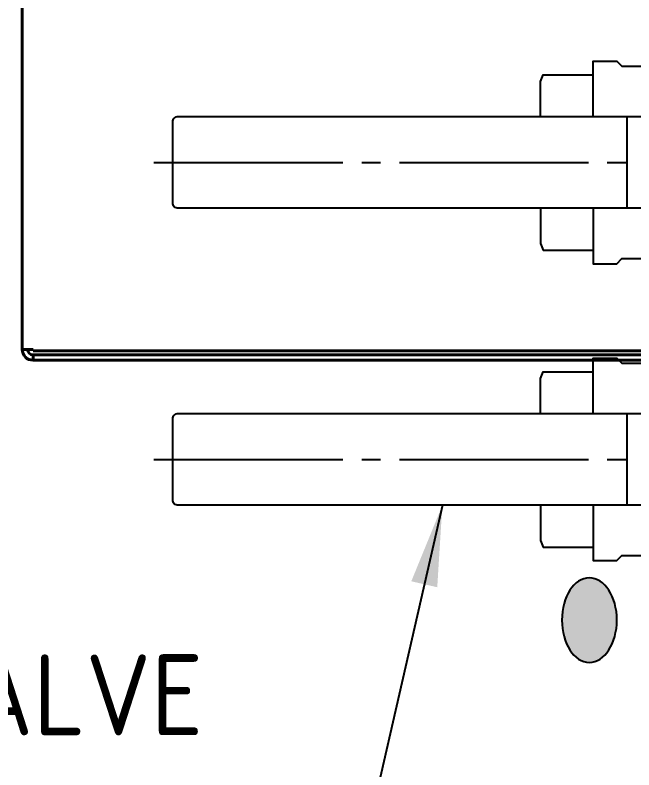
# Model space of a CAD drawing. Header units: millimetres. Extents: x 4969 to 37601, y -771 to 6478.
# Drawn here: x 18592 to 18821.3, y 4912.7 to 5192.3 of the extents above; entities that cross this region are included whole.
import ezdxf

# ---------------------------------------------------------------- set-up
doc = ezdxf.new("R2010")
doc.units = ezdxf.units.MM
doc.header["$LTSCALE"] = 7
doc.header["$MEASUREMENT"] = 0
doc.linetypes.add('CENTER1', pattern=[13, 10, -1, 1, -1])
doc.layers.get('0').update_dxf_attribs({"linetype": 'CONTINUOUS'})
doc.layers.add('CENTER', color=1, linetype='CENTER1')
doc.layers.add('가시적인 것(ISO)', color=3, linetype='CONTINUOUS', lineweight=40)
doc.styles.get("Standard").update_dxf_attribs({"font": 'ISOCP'})
doc.dimstyles.new('PS-15', dxfattribs={"dimscale": 15, "dimtxt": 3, "dimasz": 2, "dimexe": 2, "dimexo": 2.5, "dimgap": 1.5, "dimtad": 1, "dimtoh": 1, "dimrnd": 0.05, "dimzin": 12, "dimdsep": 46, "dimtxsty": 'Standard', "dimcen": 0, "dimclrt": 2, "dimazin": 3, "dimtfac": 1, "dimtofl": 0, "dimtmove": 0, "dimatfit": 3, "dimfxl": 0, "dimtolj": 1, "dimtzin": 0, "dimarcsym": 0})

# ---------------------------------------------------------------- blocks, each defined once
blk = doc.blocks.new('A$C48B232A6')
blk.add_line((-106, 17), (-106, -17))
for points in [[(-118.4, 17), (-118.4, 37.5), (-109.69, 37.5), (-107.81, 35.63), (-99.1, 35.63), (-96.43, 32.95), (-75.15, 32.95), (-67.44, 28.5), (-59.6, 28.5)], [(-138, 17), (-138, 30), (-136.98, 32.47), (-118.4, 32.47)], [(-138, -17), (-138, -30), (-136.98, -32.47), (-118.4, -32.47)], [(-118.4, -17), (-118.4, -37.5), (-109.69, -37.5), (-107.81, -35.62), (-99.1, -35.62), (-96.43, -32.95), (-75.15, -32.95), (-67.44, -28.5), (-59.6, -28.5)]]:
    blk.add_lwpolyline(points)
blk.add_lwpolyline([(-272.25, -17, -0.414214), (-274.25, -15), (-274.25, 15, -0.414214), (-272.25, 17), (-76.38, 17, -0.414214), (-74.38, 15), (-74.38, -15, -0.414214), (-76.38, -17)], format="xyb", close=True)
at = {"layer": 'CENTER'}
blk.add_line((-281.2, 0), (-38, 0), dxfattribs=at)

msp = doc.modelspace()

# ---------------------------------------------------------------- hatches: boundary and pattern name
h = msp.add_hatch(color=5)
edge = h.paths.add_edge_path()
edge.add_ellipse((18804.8, 4968.189), major_axis=(0, 15.643), ratio=0.6518913, start_angle=0, end_angle=360, ccw=False)

# ---------------------------------------------------------------- linework, layer by layer
at = {"extrusion": (0, 0, -1)}
msp.add_ellipse((18804.8, 4968.189), major_axis=(0, 15.643), ratio=0.6518913, start_param=-1.5707963, end_param=4.712389, dxfattribs=at)
at = {"layer": '가시적인 것(ISO)'}
for p, q in [((18594.629, 5068.456), (18594.629, 5354.456)), ((18594.629, 5068.456), (18598.629, 5068.456)), ((18598.629, 5067.87), (18598.629, 5068.456)), ((18940.629, 5067.87), (18598.629, 5067.87)), ((18598.629, 5066.456), (18940.629, 5066.456)), ((18598.629, 5066.456), (18598.629, 5064.456)), ((18598.629, 5064.456), (18940.629, 5064.456))]:
    msp.add_line(p, q, dxfattribs=at)
for radius in [4, 2]:
    msp.add_arc((18598.629, 5068.456), radius, 180, 270, dxfattribs=at)

# ---------------------------------------------------------------- block references
for p in [(18924.629, 5137.706), (18924.629, 5027.706)]:
    msp.add_blockref('A$C48B232A6', p)

# ---------------------------------------------------------------- texts
at = {"color": 2, "insert": (18661.68, 4875.486, 0), "char_height": 30, "attachment_point": 9}
msp.add_mtext('40A BALL VALVE\\P& HOSE NIPPLE', dxfattribs=at)

# ---------------------------------------------------------------- leaders
at = {"annotation_type": 0, "has_hookline": 1, "hookline_direction": 1, "text_width": 303}
msp.add_leader([(18750.316, 5010.706, 0), (18714.18, 4852.986, 0), (18684.18, 4852.986, 0)], dimstyle='PS-15', dxfattribs=at)

doc.saveas('drawing.dxf')
